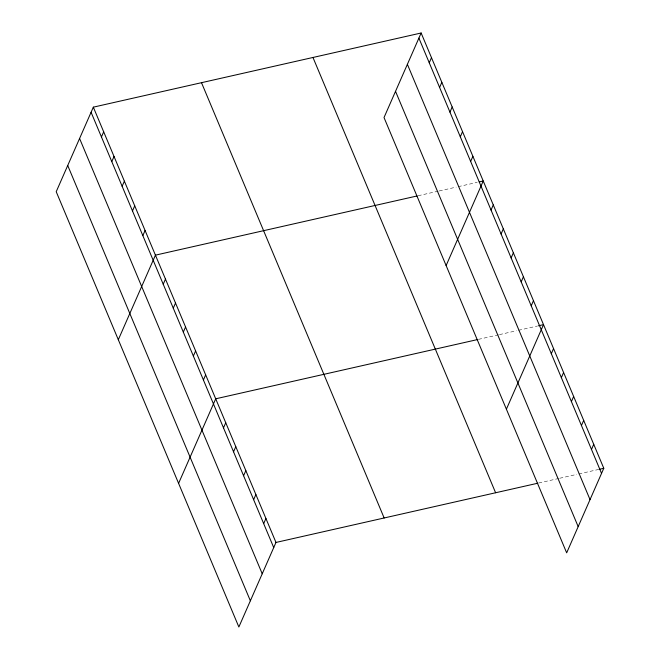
<?xml version="1.0" encoding="UTF-8"?>
<svg xmlns="http://www.w3.org/2000/svg" width="660" height="660" viewBox="0 0 660 660"><rect width="100%" height="100%" fill="white"/><g stroke="black" fill="none" stroke-linecap="round" stroke-linejoin="round"><path stroke-width="0.49" stroke-dasharray="3.3 2.47" d="M418.135 195.723L438.166 191.194M439.164 190.971L456.192 187.118M458.197 186.664L477.23 182.358M478.409 339.372L498.44 334.834M499.438 334.612L516.466 330.759M518.471 330.305L537.504 325.999M538.676 483.013L558.707 478.483M559.713 478.252L576.741 474.4M578.746 473.946L598.777 469.417"/><path stroke-width="0.99" d="M93.332 107.159L56.215 191.713L238.862 627L275.979 542.446L93.332 107.159L421.138 33L603.784 468.286L566.668 552.841L384.021 117.554L421.138 33M101.434 136.95L103.686 131.827M111.787 161.609L114.031 156.494M122.133 186.277L124.385 181.162M132.487 210.944L134.731 205.829M142.832 235.612L145.084 230.488M118.313 339.71L155.43 255.156L417.128 195.954M163.226 284.221L165.478 279.097M173.275 308.162L175.519 303.039M183.323 332.096L185.567 326.98M193.363 356.037L195.616 350.922M203.412 379.978L205.656 374.863M178.588 483.359L215.704 398.805L477.403 339.595M223.501 427.861L225.745 422.746M233.549 451.803L235.793 446.68M243.589 475.744L245.842 470.621M429.247 62.782L431.491 57.668M253.638 499.686L255.882 494.563M439.593 87.45L441.837 82.335M263.686 523.628L265.93 518.504M449.947 112.117L452.191 107.002M460.292 136.785L462.536 131.662M470.646 161.452L472.89 156.329M446.127 265.551L483.236 180.997L479.234 181.904M491.04 210.053L493.284 204.938M501.08 233.995L503.332 228.88M511.129 257.936L513.373 252.821M521.177 281.878L523.421 276.763M531.217 305.819L533.47 300.696M506.393 409.192L543.51 324.637L538.502 325.776M551.306 353.702L553.558 348.579M561.355 377.644L563.599 372.52M571.403 401.585L573.647 396.462M581.443 425.518L583.696 420.403M591.492 449.46L593.736 444.345M275.979 542.446L537.677 483.244M599.775 469.194L603.784 468.286M418.894 38.115L601.54 473.401M407.385 64.334L590.032 499.62M395.53 91.344L578.177 526.622M312.964 57.469L495.611 492.756M201.506 82.69L384.153 517.976M91.088 112.282L273.727 547.569M79.579 138.493L262.218 573.779M67.724 165.503L250.363 600.79"/></g></svg>
